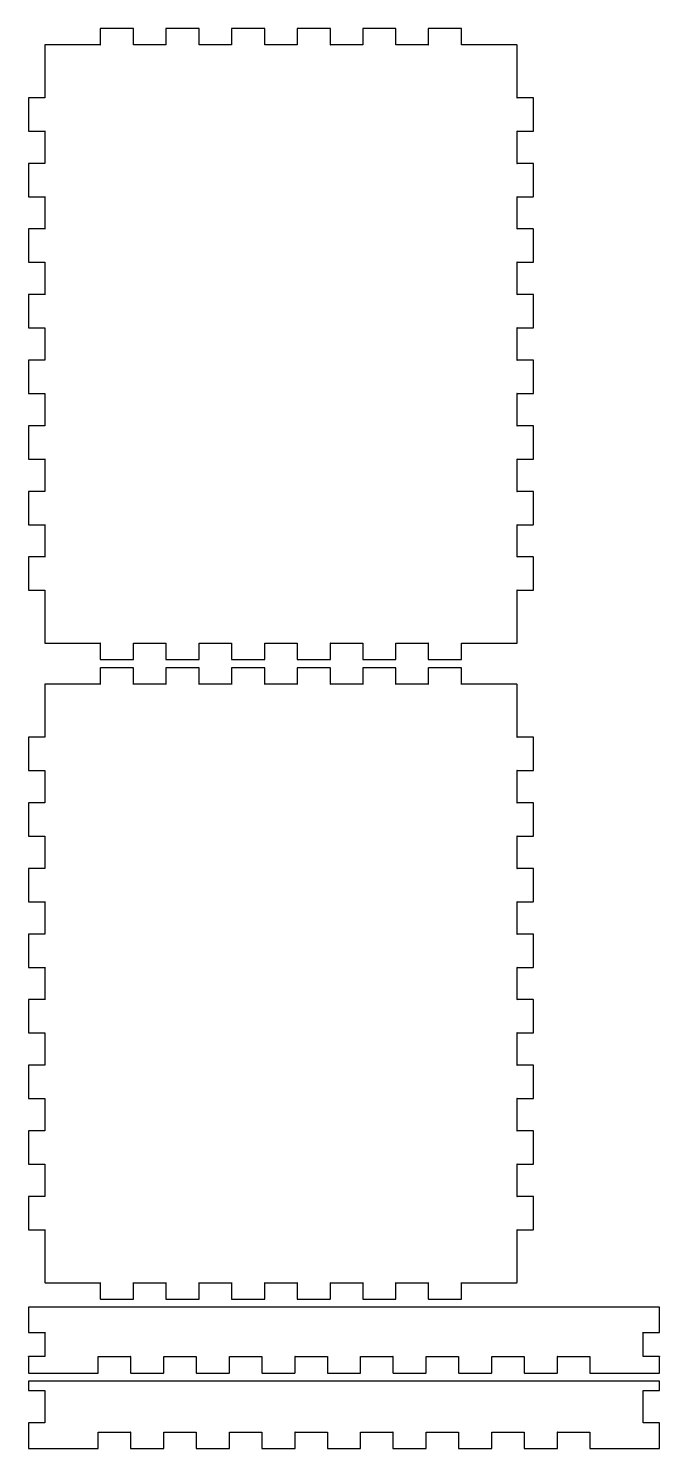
# Model space of a CAD drawing. Header units: millimetres. Extents: x 9 to 279, y 10 to 1234.
# Drawn here: x 29 to 279, y 671 to 1234 of the extents above; entities that cross this region are included whole.
import ezdxf

# ---------------------------------------------------------------- set-up
doc = ezdxf.new("R2010")
doc.units = ezdxf.units.MM
doc.layers.get('0').update_dxf_attribs({"linetype": 'CONTINUOUS'})

msp = doc.modelspace()

# ---------------------------------------------------------------- linework, layer by layer
at = {"color": 7}
for points in [[(57.623, 1233.95), (57.623, 1227.55), (35.723, 1227.55)], [(70.723, 1234.05), (57.723, 1234.05)], [(83.623, 1233.95), (83.623, 1227.55), (70.823, 1227.55), (70.823, 1233.95)], [(96.723, 1234.05), (83.723, 1234.05)], [(109.623, 1233.95), (109.623, 1227.55), (96.823, 1227.55), (96.823, 1233.95)], [(122.723, 1234.05), (109.723, 1234.05)], [(135.623, 1233.95), (135.623, 1227.55), (122.823, 1227.55), (122.823, 1233.95)], [(148.723, 1234.05), (135.723, 1234.05)], [(161.623, 1233.95), (161.623, 1227.55), (148.823, 1227.55), (148.823, 1233.95)], [(174.723, 1234.05), (161.723, 1234.05)], [(187.623, 1233.95), (187.623, 1227.55), (174.823, 1227.55), (174.823, 1233.95)], [(200.723, 1234.05), (187.723, 1234.05)], [(222.723, 1227.55), (200.823, 1227.55), (200.823, 1233.95)], [(35.623, 1227.45), (35.623, 1206.55), (29.223, 1206.55)], [(229.223, 1206.55), (222.823, 1206.55), (222.823, 1227.45)], [(29.123, 1206.45), (29.123, 1193.45)], [(229.323, 1193.45), (229.323, 1206.45)], [(29.223, 1193.35), (35.623, 1193.35), (35.623, 1180.55), (29.223, 1180.55)], [(229.223, 1180.55), (222.823, 1180.55), (222.823, 1193.35), (229.223, 1193.35)], [(29.123, 1180.45), (29.123, 1167.45)], [(229.323, 1167.45), (229.323, 1180.45)], [(29.223, 1167.35), (35.623, 1167.35), (35.623, 1154.55), (29.223, 1154.55)], [(229.223, 1154.55), (222.823, 1154.55), (222.823, 1167.35), (229.223, 1167.35)], [(29.123, 1154.45), (29.123, 1141.45)], [(229.323, 1141.45), (229.323, 1154.45)], [(29.223, 1141.35), (35.623, 1141.35), (35.623, 1128.55), (29.223, 1128.55)], [(229.223, 1128.55), (222.823, 1128.55), (222.823, 1141.35), (229.223, 1141.35)], [(29.123, 1128.45), (29.123, 1115.45)], [(229.323, 1115.45), (229.323, 1128.45)], [(29.223, 1115.35), (35.623, 1115.35), (35.623, 1102.55), (29.223, 1102.55)], [(229.223, 1102.55), (222.823, 1102.55), (222.823, 1115.35), (229.223, 1115.35)], [(29.123, 1102.45), (29.123, 1089.45)], [(229.323, 1089.45), (229.323, 1102.45)], [(29.223, 1089.35), (35.623, 1089.35), (35.623, 1076.55), (29.223, 1076.55)], [(229.223, 1076.55), (222.823, 1076.55), (222.823, 1089.35), (229.223, 1089.35)], [(29.123, 1076.45), (29.123, 1063.45)], [(229.323, 1063.45), (229.323, 1076.45)], [(29.223, 1063.35), (35.623, 1063.35), (35.623, 1050.55), (29.223, 1050.55)], [(229.223, 1050.55), (222.823, 1050.55), (222.823, 1063.35), (229.223, 1063.35)], [(29.123, 1050.45), (29.123, 1037.45)], [(229.323, 1037.45), (229.323, 1050.45)], [(29.223, 1037.35), (35.623, 1037.35), (35.623, 1024.55), (29.223, 1024.55)], [(229.223, 1024.55), (222.823, 1024.55), (222.823, 1037.35), (229.223, 1037.35)], [(29.123, 1024.45), (29.123, 1011.45)], [(229.323, 1011.45), (229.323, 1024.45)], [(29.223, 1011.35), (35.623, 1011.35), (35.623, 990.45)], [(222.823, 990.45), (222.823, 1011.35), (229.223, 1011.35)], [(35.723, 990.35), (57.623, 990.35), (57.623, 983.95)], [(70.823, 983.95), (70.823, 990.35), (83.623, 990.35), (83.623, 983.95)], [(96.823, 983.95), (96.823, 990.35), (109.623, 990.35), (109.623, 983.95)], [(122.823, 983.95), (122.823, 990.35), (135.623, 990.35), (135.623, 983.95)], [(148.823, 983.95), (148.823, 990.35), (161.623, 990.35), (161.623, 983.95)], [(174.823, 983.95), (174.823, 990.35), (187.623, 990.35), (187.623, 983.95)], [(200.823, 983.95), (200.823, 990.35), (222.723, 990.35)], [(57.623, 980.5), (57.623, 974.1), (35.723, 974.1)], [(57.723, 983.85), (70.723, 983.85)], [(70.723, 980.6), (57.723, 980.6)], [(83.623, 980.5), (83.623, 974.1), (70.823, 974.1), (70.823, 980.5)], [(83.723, 983.85), (96.723, 983.85)], [(96.723, 980.6), (83.723, 980.6)], [(109.623, 980.5), (109.623, 974.1), (96.823, 974.1), (96.823, 980.5)], [(109.723, 983.85), (122.723, 983.85)], [(122.723, 980.6), (109.723, 980.6)], [(135.623, 980.5), (135.623, 974.1), (122.823, 974.1), (122.823, 980.5)], [(135.723, 983.85), (148.723, 983.85)], [(148.723, 980.6), (135.723, 980.6)], [(161.623, 980.5), (161.623, 974.1), (148.823, 974.1), (148.823, 980.5)], [(161.723, 983.85), (174.723, 983.85)], [(174.723, 980.6), (161.723, 980.6)], [(187.623, 980.5), (187.623, 974.1), (174.823, 974.1), (174.823, 980.5)], [(187.723, 983.85), (200.723, 983.85)], [(200.723, 980.6), (187.723, 980.6)], [(222.723, 974.1), (200.823, 974.1), (200.823, 980.5)], [(35.623, 974), (35.623, 953.1), (29.223, 953.1)], [(229.223, 953.1), (222.823, 953.1), (222.823, 974)], [(29.123, 953), (29.123, 940)], [(229.323, 940), (229.323, 953)], [(29.223, 939.9), (35.623, 939.9), (35.623, 927.1), (29.223, 927.1)], [(229.223, 927.1), (222.823, 927.1), (222.823, 939.9), (229.223, 939.9)], [(29.123, 927), (29.123, 914)], [(229.323, 914), (229.323, 927)], [(29.223, 913.9), (35.623, 913.9), (35.623, 901.1), (29.223, 901.1)], [(229.223, 901.1), (222.823, 901.1), (222.823, 913.9), (229.223, 913.9)], [(29.123, 901), (29.123, 888)], [(229.323, 888), (229.323, 901)], [(29.223, 887.9), (35.623, 887.9), (35.623, 875.1), (29.223, 875.1)], [(229.223, 875.1), (222.823, 875.1), (222.823, 887.9), (229.223, 887.9)], [(29.123, 875), (29.123, 862)], [(229.323, 862), (229.323, 875)], [(29.223, 861.9), (35.623, 861.9), (35.623, 849.1), (29.223, 849.1)], [(229.223, 849.1), (222.823, 849.1), (222.823, 861.9), (229.223, 861.9)], [(29.123, 849), (29.123, 836)], [(229.323, 836), (229.323, 849)], [(29.223, 835.9), (35.623, 835.9), (35.623, 823.1), (29.223, 823.1)], [(229.223, 823.1), (222.823, 823.1), (222.823, 835.9), (229.223, 835.9)], [(29.123, 823), (29.123, 810)], [(229.323, 810), (229.323, 823)], [(29.223, 809.9), (35.623, 809.9), (35.623, 797.1), (29.223, 797.1)], [(229.223, 797.1), (222.823, 797.1), (222.823, 809.9), (229.223, 809.9)], [(29.123, 797), (29.123, 784)], [(229.323, 784), (229.323, 797)], [(29.223, 783.9), (35.623, 783.9), (35.623, 771.1), (29.223, 771.1)], [(229.223, 771.1), (222.823, 771.1), (222.823, 783.9), (229.223, 783.9)], [(29.123, 771), (29.123, 758)], [(229.323, 758), (229.323, 771)], [(29.223, 757.9), (35.623, 757.9), (35.623, 737)], [(222.823, 737), (222.823, 757.9), (229.223, 757.9)], [(35.723, 736.9), (57.623, 736.9), (57.623, 730.5)], [(70.823, 730.5), (70.823, 736.9), (83.623, 736.9), (83.623, 730.5)], [(96.823, 730.5), (96.823, 736.9), (109.623, 736.9), (109.623, 730.5)], [(122.823, 730.5), (122.823, 736.9), (135.623, 736.9), (135.623, 730.5)], [(148.823, 730.5), (148.823, 736.9), (161.623, 736.9), (161.623, 730.5)], [(174.823, 730.5), (174.823, 736.9), (187.623, 736.9), (187.623, 730.5)], [(200.823, 730.5), (200.823, 736.9), (222.723, 736.9)], [(29.123, 727.05), (29.123, 717.322)], [(279.223, 727.15), (29.223, 727.15)], [(57.723, 730.4), (70.723, 730.4)], [(83.723, 730.4), (96.723, 730.4)], [(109.723, 730.4), (122.723, 730.4)], [(135.723, 730.4), (148.723, 730.4)], [(161.723, 730.4), (174.723, 730.4)], [(187.723, 730.4), (200.723, 730.4)], [(279.323, 717.322), (279.323, 727.05)], [(29.223, 717.222), (35.623, 717.222), (35.623, 707.65), (29.223, 707.65)], [(279.223, 707.65), (272.823, 707.65), (272.823, 717.222), (279.223, 717.222)], [(29.123, 707.55), (29.123, 707.625), (29.123, 707.7), (29.123, 701.2)], [(56.823, 701.2), (56.823, 707.6), (69.623, 707.6), (69.623, 701.2)], [(82.823, 701.2), (82.823, 707.6), (95.623, 707.6), (95.623, 701.2)], [(108.823, 701.2), (108.823, 707.6), (121.623, 707.6), (121.623, 701.2)], [(134.823, 701.2), (134.823, 707.6), (147.623, 707.6), (147.623, 701.2)], [(160.823, 701.2), (160.823, 707.6), (173.623, 707.6), (173.623, 701.2)], [(186.823, 701.2), (186.823, 707.6), (199.623, 707.6), (199.623, 701.2)], [(212.823, 701.2), (212.823, 707.6), (225.623, 707.6), (225.623, 701.2)], [(238.823, 701.2), (238.823, 707.6), (251.623, 707.6), (251.623, 701.2)], [(279.323, 701.2), (279.323, 707.7), (279.323, 707.625), (279.323, 707.55)], [(29.223, 701.1), (35.723, 701.1), (35.723, 701.1)], [(35.723, 701.1), (56.723, 701.1)], [(69.723, 701.1), (82.723, 701.1)], [(95.723, 701.1), (108.723, 701.1)], [(121.723, 701.1), (134.723, 701.1)], [(147.723, 701.1), (160.723, 701.1)], [(173.723, 701.1), (186.723, 701.1)], [(199.723, 701.1), (212.723, 701.1)], [(225.723, 701.1), (238.723, 701.1)], [(251.723, 701.1), (272.723, 701.1), (279.223, 701.1)], [(29.123, 697.75), (29.123, 694.25)], [(279.223, 697.85), (272.723, 697.85), (35.723, 697.85), (29.223, 697.85)], [(29.223, 694.15), (35.623, 694.15), (35.623, 681.35), (29.223, 681.35)], [(279.223, 681.35), (272.823, 681.35), (272.823, 694.15), (279.223, 694.15)], [(279.323, 694.25), (279.323, 697.75)], [(29.123, 681.25), (29.123, 677.75), (29.123, 671.25)], [(279.323, 671.25), (279.323, 677.75), (279.323, 681.25)], [(56.823, 671.25), (56.823, 677.65), (69.623, 677.65), (69.623, 671.25)], [(82.823, 671.25), (82.823, 677.65), (95.623, 677.65), (95.623, 671.25)], [(108.823, 671.25), (108.823, 677.65), (121.623, 677.65), (121.623, 671.25)], [(134.823, 671.25), (134.823, 677.65), (147.623, 677.65), (147.623, 671.25)], [(160.823, 671.25), (160.823, 677.65), (173.623, 677.65), (173.623, 671.25)], [(186.823, 671.25), (186.823, 677.65), (199.623, 677.65), (199.623, 671.25)], [(212.823, 671.25), (212.823, 677.65), (225.623, 677.65), (225.623, 671.25)], [(238.823, 671.25), (238.823, 677.65), (251.623, 677.65), (251.623, 671.25)], [(29.223, 671.15), (35.723, 671.15), (35.723, 671.15)], [(35.723, 671.15), (56.723, 671.15)], [(69.723, 671.15), (82.723, 671.15)], [(95.723, 671.15), (108.723, 671.15)], [(121.723, 671.15), (134.723, 671.15)], [(147.723, 671.15), (160.723, 671.15)], [(173.723, 671.15), (186.723, 671.15)], [(199.723, 671.15), (212.723, 671.15)], [(225.723, 671.15), (238.723, 671.15)], [(251.723, 671.15), (272.723, 671.15), (279.223, 671.15)]]:
    msp.add_lwpolyline(points, dxfattribs=at)
for points in [[(35.723, 990.35)], [(35.723, 736.9)]]:
    msp.add_lwpolyline(points, close=True, dxfattribs=at)
for points in [[(57.723, 1234.05), (57.668, 1234.05), (57.623, 1234.005), (57.623, 1233.95)], [(70.823, 1233.95), (70.823, 1234.005), (70.779, 1234.05), (70.723, 1234.05)], [(83.723, 1234.05), (83.668, 1234.05), (83.623, 1234.005), (83.623, 1233.95)], [(96.823, 1233.95), (96.823, 1234.005), (96.779, 1234.05), (96.723, 1234.05)], [(109.723, 1234.05), (109.668, 1234.05), (109.623, 1234.005), (109.623, 1233.95)], [(122.823, 1233.95), (122.823, 1234.005), (122.779, 1234.05), (122.723, 1234.05)], [(135.723, 1234.05), (135.668, 1234.05), (135.623, 1234.005), (135.623, 1233.95)], [(148.823, 1233.95), (148.823, 1234.005), (148.779, 1234.05), (148.723, 1234.05)], [(161.723, 1234.05), (161.668, 1234.05), (161.623, 1234.005), (161.623, 1233.95)], [(174.823, 1233.95), (174.823, 1234.005), (174.779, 1234.05), (174.723, 1234.05)], [(187.723, 1234.05), (187.668, 1234.05), (187.623, 1234.005), (187.623, 1233.95)], [(200.823, 1233.95), (200.823, 1234.005), (200.779, 1234.05), (200.723, 1234.05)], [(35.723, 1227.55), (35.668, 1227.55), (35.623, 1227.505), (35.623, 1227.45)], [(57.623, 1227.55), (57.623, 1227.45), (57.723, 1227.55), (57.623, 1227.55)], [(70.823, 1227.55), (70.723, 1227.55), (70.823, 1227.45), (70.823, 1227.55)], [(83.623, 1227.55), (83.623, 1227.45), (83.723, 1227.55), (83.623, 1227.55)], [(96.823, 1227.55), (96.723, 1227.55), (96.823, 1227.45), (96.823, 1227.55)], [(109.623, 1227.55), (109.623, 1227.45), (109.723, 1227.55), (109.623, 1227.55)], [(122.823, 1227.55), (122.723, 1227.55), (122.823, 1227.45), (122.823, 1227.55)], [(135.623, 1227.55), (135.623, 1227.45), (135.723, 1227.55), (135.623, 1227.55)], [(148.823, 1227.55), (148.723, 1227.55), (148.823, 1227.45), (148.823, 1227.55)], [(161.623, 1227.55), (161.623, 1227.45), (161.723, 1227.55), (161.623, 1227.55)], [(174.823, 1227.55), (174.723, 1227.55), (174.823, 1227.45), (174.823, 1227.55)], [(187.623, 1227.55), (187.623, 1227.45), (187.723, 1227.55), (187.623, 1227.55)], [(200.823, 1227.55), (200.723, 1227.55), (200.823, 1227.45), (200.823, 1227.55)], [(222.823, 1227.45), (222.823, 1227.505), (222.779, 1227.55), (222.723, 1227.55)], [(29.223, 1206.55), (29.168, 1206.55), (29.123, 1206.505), (29.123, 1206.45)], [(35.623, 1206.55), (35.623, 1206.45), (35.723, 1206.55), (35.623, 1206.55)], [(222.823, 1206.55), (222.723, 1206.55), (222.823, 1206.45), (222.823, 1206.55)], [(229.323, 1206.45), (229.323, 1206.505), (229.279, 1206.55), (229.223, 1206.55)], [(29.123, 1193.45), (29.123, 1193.395), (29.168, 1193.35), (29.223, 1193.35)], [(35.623, 1193.35), (35.723, 1193.35), (35.623, 1193.45), (35.623, 1193.35)], [(222.823, 1193.35), (222.823, 1193.45), (222.723, 1193.35), (222.823, 1193.35)], [(229.223, 1193.35), (229.279, 1193.35), (229.323, 1193.395), (229.323, 1193.45)], [(29.223, 1180.55), (29.168, 1180.55), (29.123, 1180.505), (29.123, 1180.45)], [(35.623, 1180.55), (35.623, 1180.45), (35.723, 1180.55), (35.623, 1180.55)], [(222.823, 1180.55), (222.723, 1180.55), (222.823, 1180.45), (222.823, 1180.55)], [(229.323, 1180.45), (229.323, 1180.505), (229.279, 1180.55), (229.223, 1180.55)], [(29.123, 1167.45), (29.123, 1167.395), (29.168, 1167.35), (29.223, 1167.35)], [(35.623, 1167.35), (35.723, 1167.35), (35.623, 1167.45), (35.623, 1167.35)], [(222.823, 1167.35), (222.823, 1167.45), (222.723, 1167.35), (222.823, 1167.35)], [(229.223, 1167.35), (229.279, 1167.35), (229.323, 1167.395), (229.323, 1167.45)], [(29.223, 1154.55), (29.168, 1154.55), (29.123, 1154.505), (29.123, 1154.45)], [(35.623, 1154.55), (35.623, 1154.45), (35.723, 1154.55), (35.623, 1154.55)], [(222.823, 1154.55), (222.723, 1154.55), (222.823, 1154.45), (222.823, 1154.55)], [(229.323, 1154.45), (229.323, 1154.505), (229.279, 1154.55), (229.223, 1154.55)], [(29.123, 1141.45), (29.123, 1141.395), (29.168, 1141.35), (29.223, 1141.35)], [(35.623, 1141.35), (35.723, 1141.35), (35.623, 1141.45), (35.623, 1141.35)], [(222.823, 1141.35), (222.823, 1141.45), (222.723, 1141.35), (222.823, 1141.35)], [(229.223, 1141.35), (229.279, 1141.35), (229.323, 1141.395), (229.323, 1141.45)], [(29.223, 1128.55), (29.168, 1128.55), (29.123, 1128.505), (29.123, 1128.45)], [(35.623, 1128.55), (35.623, 1128.45), (35.723, 1128.55), (35.623, 1128.55)], [(222.823, 1128.55), (222.723, 1128.55), (222.823, 1128.45), (222.823, 1128.55)], [(229.323, 1128.45), (229.323, 1128.505), (229.279, 1128.55), (229.223, 1128.55)], [(29.123, 1115.45), (29.123, 1115.395), (29.168, 1115.35), (29.223, 1115.35)], [(35.623, 1115.35), (35.723, 1115.35), (35.623, 1115.45), (35.623, 1115.35)], [(222.823, 1115.35), (222.823, 1115.45), (222.723, 1115.35), (222.823, 1115.35)], [(229.223, 1115.35), (229.279, 1115.35), (229.323, 1115.395), (229.323, 1115.45)], [(29.223, 1102.55), (29.168, 1102.55), (29.123, 1102.505), (29.123, 1102.45)], [(35.623, 1102.55), (35.623, 1102.45), (35.723, 1102.55), (35.623, 1102.55)], [(222.823, 1102.55), (222.723, 1102.55), (222.823, 1102.45), (222.823, 1102.55)], [(229.323, 1102.45), (229.323, 1102.505), (229.279, 1102.55), (229.223, 1102.55)], [(29.123, 1089.45), (29.123, 1089.395), (29.168, 1089.35), (29.223, 1089.35)], [(35.623, 1089.35), (35.723, 1089.35), (35.623, 1089.45), (35.623, 1089.35)], [(222.823, 1089.35), (222.823, 1089.45), (222.723, 1089.35), (222.823, 1089.35)], [(229.223, 1089.35), (229.279, 1089.35), (229.323, 1089.395), (229.323, 1089.45)], [(29.223, 1076.55), (29.168, 1076.55), (29.123, 1076.505), (29.123, 1076.45)], [(35.623, 1076.55), (35.623, 1076.45), (35.723, 1076.55), (35.623, 1076.55)], [(222.823, 1076.55), (222.723, 1076.55), (222.823, 1076.45), (222.823, 1076.55)], [(229.323, 1076.45), (229.323, 1076.505), (229.279, 1076.55), (229.223, 1076.55)], [(29.123, 1063.45), (29.123, 1063.395), (29.168, 1063.35), (29.223, 1063.35)], [(35.623, 1063.35), (35.723, 1063.35), (35.623, 1063.45), (35.623, 1063.35)], [(222.823, 1063.35), (222.823, 1063.45), (222.723, 1063.35), (222.823, 1063.35)], [(229.223, 1063.35), (229.279, 1063.35), (229.323, 1063.395), (229.323, 1063.45)], [(29.223, 1050.55), (29.168, 1050.55), (29.123, 1050.505), (29.123, 1050.45)], [(35.623, 1050.55), (35.623, 1050.45), (35.723, 1050.55), (35.623, 1050.55)], [(222.823, 1050.55), (222.723, 1050.55), (222.823, 1050.45), (222.823, 1050.55)], [(229.323, 1050.45), (229.323, 1050.505), (229.279, 1050.55), (229.223, 1050.55)], [(29.123, 1037.45), (29.123, 1037.395), (29.168, 1037.35), (29.223, 1037.35)], [(35.623, 1037.35), (35.723, 1037.35), (35.623, 1037.45), (35.623, 1037.35)], [(222.823, 1037.35), (222.823, 1037.45), (222.723, 1037.35), (222.823, 1037.35)], [(229.223, 1037.35), (229.279, 1037.35), (229.323, 1037.395), (229.323, 1037.45)], [(29.223, 1024.55), (29.168, 1024.55), (29.123, 1024.505), (29.123, 1024.45)], [(35.623, 1024.55), (35.623, 1024.45), (35.723, 1024.55), (35.623, 1024.55)], [(222.823, 1024.55), (222.723, 1024.55), (222.823, 1024.45), (222.823, 1024.55)], [(229.323, 1024.45), (229.323, 1024.505), (229.279, 1024.55), (229.223, 1024.55)], [(29.123, 1011.45), (29.123, 1011.395), (29.168, 1011.35), (29.223, 1011.35)], [(35.623, 1011.35), (35.723, 1011.35), (35.623, 1011.45), (35.623, 1011.35)], [(222.823, 1011.35), (222.823, 1011.45), (222.723, 1011.35), (222.823, 1011.35)], [(229.223, 1011.35), (229.279, 1011.35), (229.323, 1011.395), (229.323, 1011.45)], [(35.623, 990.45), (35.623, 990.395), (35.668, 990.35), (35.723, 990.35)], [(57.623, 990.35), (57.723, 990.35), (57.623, 990.45), (57.623, 990.35)], [(70.823, 990.35), (70.823, 990.45), (70.723, 990.35), (70.823, 990.35)], [(83.623, 990.35), (83.723, 990.35), (83.623, 990.45), (83.623, 990.35)], [(96.823, 990.35), (96.823, 990.45), (96.723, 990.35), (96.823, 990.35)], [(109.623, 990.35), (109.723, 990.35), (109.623, 990.45), (109.623, 990.35)], [(122.823, 990.35), (122.823, 990.45), (122.723, 990.35), (122.823, 990.35)], [(135.623, 990.35), (135.723, 990.35), (135.623, 990.45), (135.623, 990.35)], [(148.823, 990.35), (148.823, 990.45), (148.723, 990.35), (148.823, 990.35)], [(161.623, 990.35), (161.723, 990.35), (161.623, 990.45), (161.623, 990.35)], [(174.823, 990.35), (174.823, 990.45), (174.723, 990.35), (174.823, 990.35)], [(187.623, 990.35), (187.723, 990.35), (187.623, 990.45), (187.623, 990.35)], [(200.823, 990.35), (200.823, 990.45), (200.723, 990.35), (200.823, 990.35)], [(222.723, 990.35), (222.779, 990.35), (222.823, 990.395), (222.823, 990.45)], [(57.623, 983.95), (57.623, 983.895), (57.668, 983.85), (57.723, 983.85)], [(57.723, 980.6), (57.668, 980.6), (57.623, 980.555), (57.623, 980.5)], [(70.723, 983.85), (70.779, 983.85), (70.823, 983.895), (70.823, 983.95)], [(70.823, 980.5), (70.823, 980.555), (70.779, 980.6), (70.723, 980.6)], [(83.623, 983.95), (83.623, 983.895), (83.668, 983.85), (83.723, 983.85)], [(83.723, 980.6), (83.668, 980.6), (83.623, 980.555), (83.623, 980.5)], [(96.723, 983.85), (96.779, 983.85), (96.823, 983.895), (96.823, 983.95)], [(96.823, 980.5), (96.823, 980.555), (96.779, 980.6), (96.723, 980.6)], [(109.623, 983.95), (109.623, 983.895), (109.668, 983.85), (109.723, 983.85)], [(109.723, 980.6), (109.668, 980.6), (109.623, 980.555), (109.623, 980.5)], [(122.723, 983.85), (122.779, 983.85), (122.823, 983.895), (122.823, 983.95)], [(122.823, 980.5), (122.823, 980.555), (122.779, 980.6), (122.723, 980.6)], [(135.623, 983.95), (135.623, 983.895), (135.668, 983.85), (135.723, 983.85)], [(135.723, 980.6), (135.668, 980.6), (135.623, 980.555), (135.623, 980.5)], [(148.723, 983.85), (148.779, 983.85), (148.823, 983.895), (148.823, 983.95)], [(148.823, 980.5), (148.823, 980.555), (148.779, 980.6), (148.723, 980.6)], [(161.623, 983.95), (161.623, 983.895), (161.668, 983.85), (161.723, 983.85)], [(161.723, 980.6), (161.668, 980.6), (161.623, 980.555), (161.623, 980.5)], [(174.723, 983.85), (174.779, 983.85), (174.823, 983.895), (174.823, 983.95)], [(174.823, 980.5), (174.823, 980.555), (174.779, 980.6), (174.723, 980.6)], [(187.623, 983.95), (187.623, 983.895), (187.668, 983.85), (187.723, 983.85)], [(187.723, 980.6), (187.668, 980.6), (187.623, 980.555), (187.623, 980.5)], [(200.723, 983.85), (200.779, 983.85), (200.823, 983.895), (200.823, 983.95)], [(200.823, 980.5), (200.823, 980.555), (200.779, 980.6), (200.723, 980.6)], [(35.723, 974.1), (35.668, 974.1), (35.623, 974.055), (35.623, 974)], [(57.623, 974.1), (57.623, 974), (57.723, 974.1), (57.623, 974.1)], [(70.823, 974.1), (70.723, 974.1), (70.823, 974), (70.823, 974.1)], [(83.623, 974.1), (83.623, 974), (83.723, 974.1), (83.623, 974.1)], [(96.823, 974.1), (96.723, 974.1), (96.823, 974), (96.823, 974.1)], [(109.623, 974.1), (109.623, 974), (109.723, 974.1), (109.623, 974.1)], [(122.823, 974.1), (122.723, 974.1), (122.823, 974), (122.823, 974.1)], [(135.623, 974.1), (135.623, 974), (135.723, 974.1), (135.623, 974.1)], [(148.823, 974.1), (148.723, 974.1), (148.823, 974), (148.823, 974.1)], [(161.623, 974.1), (161.623, 974), (161.723, 974.1), (161.623, 974.1)], [(174.823, 974.1), (174.723, 974.1), (174.823, 974), (174.823, 974.1)], [(187.623, 974.1), (187.623, 974), (187.723, 974.1), (187.623, 974.1)], [(200.823, 974.1), (200.723, 974.1), (200.823, 974), (200.823, 974.1)], [(222.823, 974), (222.823, 974.055), (222.779, 974.1), (222.723, 974.1)], [(29.223, 953.1), (29.168, 953.1), (29.123, 953.055), (29.123, 953)], [(35.623, 953.1), (35.623, 953), (35.723, 953.1), (35.623, 953.1)], [(222.823, 953.1), (222.723, 953.1), (222.823, 953), (222.823, 953.1)], [(229.323, 953), (229.323, 953.055), (229.279, 953.1), (229.223, 953.1)], [(29.123, 940), (29.123, 939.945), (29.168, 939.9), (29.223, 939.9)], [(35.623, 939.9), (35.723, 939.9), (35.623, 940), (35.623, 939.9)], [(222.823, 939.9), (222.823, 940), (222.723, 939.9), (222.823, 939.9)], [(229.223, 939.9), (229.279, 939.9), (229.323, 939.945), (229.323, 940)], [(29.223, 927.1), (29.168, 927.1), (29.123, 927.055), (29.123, 927)], [(35.623, 927.1), (35.623, 927), (35.723, 927.1), (35.623, 927.1)], [(222.823, 927.1), (222.723, 927.1), (222.823, 927), (222.823, 927.1)], [(229.323, 927), (229.323, 927.055), (229.279, 927.1), (229.223, 927.1)], [(29.123, 914), (29.123, 913.945), (29.168, 913.9), (29.223, 913.9)], [(35.623, 913.9), (35.723, 913.9), (35.623, 914), (35.623, 913.9)], [(222.823, 913.9), (222.823, 914), (222.723, 913.9), (222.823, 913.9)], [(229.223, 913.9), (229.279, 913.9), (229.323, 913.945), (229.323, 914)], [(29.223, 901.1), (29.168, 901.1), (29.123, 901.055), (29.123, 901)], [(35.623, 901.1), (35.623, 901), (35.723, 901.1), (35.623, 901.1)], [(222.823, 901.1), (222.723, 901.1), (222.823, 901), (222.823, 901.1)], [(229.323, 901), (229.323, 901.055), (229.279, 901.1), (229.223, 901.1)], [(29.123, 888), (29.123, 887.945), (29.168, 887.9), (29.223, 887.9)], [(35.623, 887.9), (35.723, 887.9), (35.623, 888), (35.623, 887.9)], [(222.823, 887.9), (222.823, 888), (222.723, 887.9), (222.823, 887.9)], [(229.223, 887.9), (229.279, 887.9), (229.323, 887.945), (229.323, 888)], [(29.223, 875.1), (29.168, 875.1), (29.123, 875.055), (29.123, 875)], [(35.623, 875.1), (35.623, 875), (35.723, 875.1), (35.623, 875.1)], [(222.823, 875.1), (222.723, 875.1), (222.823, 875), (222.823, 875.1)], [(229.323, 875), (229.323, 875.055), (229.279, 875.1), (229.223, 875.1)], [(29.123, 862), (29.123, 861.945), (29.168, 861.9), (29.223, 861.9)], [(35.623, 861.9), (35.723, 861.9), (35.623, 862), (35.623, 861.9)], [(222.823, 861.9), (222.823, 862), (222.723, 861.9), (222.823, 861.9)], [(229.223, 861.9), (229.279, 861.9), (229.323, 861.945), (229.323, 862)], [(29.223, 849.1), (29.168, 849.1), (29.123, 849.055), (29.123, 849)], [(35.623, 849.1), (35.623, 849), (35.723, 849.1), (35.623, 849.1)], [(222.823, 849.1), (222.723, 849.1), (222.823, 849), (222.823, 849.1)], [(229.323, 849), (229.323, 849.055), (229.279, 849.1), (229.223, 849.1)], [(29.123, 836), (29.123, 835.945), (29.168, 835.9), (29.223, 835.9)], [(35.623, 835.9), (35.723, 835.9), (35.623, 836), (35.623, 835.9)], [(222.823, 835.9), (222.823, 836), (222.723, 835.9), (222.823, 835.9)], [(229.223, 835.9), (229.279, 835.9), (229.323, 835.945), (229.323, 836)], [(29.223, 823.1), (29.168, 823.1), (29.123, 823.055), (29.123, 823)], [(35.623, 823.1), (35.623, 823), (35.723, 823.1), (35.623, 823.1)], [(222.823, 823.1), (222.723, 823.1), (222.823, 823), (222.823, 823.1)], [(229.323, 823), (229.323, 823.055), (229.279, 823.1), (229.223, 823.1)], [(29.123, 810), (29.123, 809.945), (29.168, 809.9), (29.223, 809.9)], [(35.623, 809.9), (35.723, 809.9), (35.623, 810), (35.623, 809.9)], [(222.823, 809.9), (222.823, 810), (222.723, 809.9), (222.823, 809.9)], [(229.223, 809.9), (229.279, 809.9), (229.323, 809.945), (229.323, 810)], [(29.223, 797.1), (29.168, 797.1), (29.123, 797.055), (29.123, 797)], [(35.623, 797.1), (35.623, 797), (35.723, 797.1), (35.623, 797.1)], [(222.823, 797.1), (222.723, 797.1), (222.823, 797), (222.823, 797.1)], [(229.323, 797), (229.323, 797.055), (229.279, 797.1), (229.223, 797.1)], [(29.123, 784), (29.123, 783.945), (29.168, 783.9), (29.223, 783.9)], [(35.623, 783.9), (35.723, 783.9), (35.623, 784), (35.623, 783.9)], [(222.823, 783.9), (222.823, 784), (222.723, 783.9), (222.823, 783.9)], [(229.223, 783.9), (229.279, 783.9), (229.323, 783.945), (229.323, 784)], [(29.223, 771.1), (29.168, 771.1), (29.123, 771.055), (29.123, 771)], [(35.623, 771.1), (35.623, 771), (35.723, 771.1), (35.623, 771.1)], [(222.823, 771.1), (222.723, 771.1), (222.823, 771), (222.823, 771.1)], [(229.323, 771), (229.323, 771.055), (229.279, 771.1), (229.223, 771.1)], [(29.123, 758), (29.123, 757.945), (29.168, 757.9), (29.223, 757.9)], [(35.623, 757.9), (35.723, 757.9), (35.623, 758), (35.623, 757.9)], [(222.823, 757.9), (222.823, 758), (222.723, 757.9), (222.823, 757.9)], [(229.223, 757.9), (229.279, 757.9), (229.323, 757.945), (229.323, 758)], [(35.623, 737), (35.623, 736.945), (35.668, 736.9), (35.723, 736.9)], [(57.623, 736.9), (57.723, 736.9), (57.623, 737), (57.623, 736.9)], [(70.823, 736.9), (70.823, 737), (70.723, 736.9), (70.823, 736.9)], [(83.623, 736.9), (83.723, 736.9), (83.623, 737), (83.623, 736.9)], [(96.823, 736.9), (96.823, 737), (96.723, 736.9), (96.823, 736.9)], [(109.623, 736.9), (109.723, 736.9), (109.623, 737), (109.623, 736.9)], [(122.823, 736.9), (122.823, 737), (122.723, 736.9), (122.823, 736.9)], [(135.623, 736.9), (135.723, 736.9), (135.623, 737), (135.623, 736.9)], [(148.823, 736.9), (148.823, 737), (148.723, 736.9), (148.823, 736.9)], [(161.623, 736.9), (161.723, 736.9), (161.623, 737), (161.623, 736.9)], [(174.823, 736.9), (174.823, 737), (174.723, 736.9), (174.823, 736.9)], [(187.623, 736.9), (187.723, 736.9), (187.623, 737), (187.623, 736.9)], [(200.823, 736.9), (200.823, 737), (200.723, 736.9), (200.823, 736.9)], [(222.723, 736.9), (222.779, 736.9), (222.823, 736.945), (222.823, 737)], [(29.223, 727.15), (29.168, 727.15), (29.123, 727.105), (29.123, 727.05)], [(57.623, 730.5), (57.623, 730.445), (57.668, 730.4), (57.723, 730.4)], [(70.723, 730.4), (70.779, 730.4), (70.823, 730.445), (70.823, 730.5)], [(83.623, 730.5), (83.623, 730.445), (83.668, 730.4), (83.723, 730.4)], [(96.723, 730.4), (96.779, 730.4), (96.823, 730.445), (96.823, 730.5)], [(109.623, 730.5), (109.623, 730.445), (109.668, 730.4), (109.723, 730.4)], [(122.723, 730.4), (122.779, 730.4), (122.823, 730.445), (122.823, 730.5)], [(135.623, 730.5), (135.623, 730.445), (135.668, 730.4), (135.723, 730.4)], [(148.723, 730.4), (148.779, 730.4), (148.823, 730.445), (148.823, 730.5)], [(161.623, 730.5), (161.623, 730.445), (161.668, 730.4), (161.723, 730.4)], [(174.723, 730.4), (174.779, 730.4), (174.823, 730.445), (174.823, 730.5)], [(187.623, 730.5), (187.623, 730.445), (187.668, 730.4), (187.723, 730.4)], [(200.723, 730.4), (200.779, 730.4), (200.823, 730.445), (200.823, 730.5)], [(279.323, 727.05), (279.323, 727.105), (279.279, 727.15), (279.223, 727.15)], [(29.123, 717.322), (29.123, 717.266), (29.168, 717.222), (29.223, 717.222)], [(35.623, 717.222), (35.723, 717.222), (35.623, 717.322), (35.623, 717.222)], [(272.823, 717.222), (272.823, 717.322), (272.723, 717.222), (272.823, 717.222)], [(279.223, 717.222), (279.279, 717.222), (279.323, 717.266), (279.323, 717.322)], [(29.223, 707.65), (29.168, 707.65), (29.123, 707.605), (29.123, 707.55)], [(35.623, 707.65), (35.623, 707.55), (35.723, 707.65), (35.623, 707.65)], [(56.823, 707.6), (56.823, 707.7), (56.723, 707.6), (56.823, 707.6)], [(69.623, 707.6), (69.723, 707.6), (69.623, 707.7), (69.623, 707.6)], [(82.823, 707.6), (82.823, 707.7), (82.723, 707.6), (82.823, 707.6)], [(95.623, 707.6), (95.723, 707.6), (95.623, 707.7), (95.623, 707.6)], [(108.823, 707.6), (108.823, 707.7), (108.723, 707.6), (108.823, 707.6)], [(121.623, 707.6), (121.723, 707.6), (121.623, 707.7), (121.623, 707.6)], [(134.823, 707.6), (134.823, 707.7), (134.723, 707.6), (134.823, 707.6)], [(147.623, 707.6), (147.723, 707.6), (147.623, 707.7), (147.623, 707.6)], [(160.823, 707.6), (160.823, 707.7), (160.723, 707.6), (160.823, 707.6)], [(173.623, 707.6), (173.723, 707.6), (173.623, 707.7), (173.623, 707.6)], [(186.823, 707.6), (186.823, 707.7), (186.723, 707.6), (186.823, 707.6)], [(199.623, 707.6), (199.723, 707.6), (199.623, 707.7), (199.623, 707.6)], [(212.823, 707.6), (212.823, 707.7), (212.723, 707.6), (212.823, 707.6)], [(225.623, 707.6), (225.723, 707.6), (225.623, 707.7), (225.623, 707.6)], [(238.823, 707.6), (238.823, 707.7), (238.723, 707.6), (238.823, 707.6)], [(251.623, 707.6), (251.723, 707.6), (251.623, 707.7), (251.623, 707.6)], [(272.823, 707.65), (272.723, 707.65), (272.823, 707.55), (272.823, 707.65)], [(279.323, 707.55), (279.323, 707.605), (279.279, 707.65), (279.223, 707.65)], [(29.123, 701.2), (29.123, 701.145), (29.168, 701.1), (29.223, 701.1)], [(56.723, 701.1), (56.779, 701.1), (56.823, 701.145), (56.823, 701.2)], [(69.623, 701.2), (69.623, 701.145), (69.668, 701.1), (69.723, 701.1)], [(82.723, 701.1), (82.779, 701.1), (82.823, 701.145), (82.823, 701.2)], [(95.623, 701.2), (95.623, 701.145), (95.668, 701.1), (95.723, 701.1)], [(108.723, 701.1), (108.779, 701.1), (108.823, 701.145), (108.823, 701.2)], [(121.623, 701.2), (121.623, 701.145), (121.668, 701.1), (121.723, 701.1)], [(134.723, 701.1), (134.779, 701.1), (134.823, 701.145), (134.823, 701.2)], [(147.623, 701.2), (147.623, 701.145), (147.668, 701.1), (147.723, 701.1)], [(160.723, 701.1), (160.779, 701.1), (160.823, 701.145), (160.823, 701.2)], [(173.623, 701.2), (173.623, 701.145), (173.668, 701.1), (173.723, 701.1)], [(186.723, 701.1), (186.779, 701.1), (186.823, 701.145), (186.823, 701.2)], [(199.623, 701.2), (199.623, 701.145), (199.668, 701.1), (199.723, 701.1)], [(212.723, 701.1), (212.779, 701.1), (212.823, 701.145), (212.823, 701.2)], [(225.623, 701.2), (225.623, 701.145), (225.668, 701.1), (225.723, 701.1)], [(238.723, 701.1), (238.779, 701.1), (238.823, 701.145), (238.823, 701.2)], [(251.623, 701.2), (251.623, 701.145), (251.668, 701.1), (251.723, 701.1)], [(279.223, 701.1), (279.279, 701.1), (279.323, 701.145), (279.323, 701.2)], [(29.223, 697.85), (29.168, 697.85), (29.123, 697.805), (29.123, 697.75)], [(29.123, 694.25), (29.123, 694.195), (29.168, 694.15), (29.223, 694.15)], [(35.623, 694.15), (35.723, 694.15), (35.623, 694.25), (35.623, 694.15)], [(272.823, 694.15), (272.823, 694.25), (272.723, 694.15), (272.823, 694.15)], [(279.323, 697.75), (279.323, 697.805), (279.279, 697.85), (279.223, 697.85)], [(279.223, 694.15), (279.279, 694.15), (279.323, 694.195), (279.323, 694.25)], [(29.223, 681.35), (29.168, 681.35), (29.123, 681.305), (29.123, 681.25)], [(35.623, 681.35), (35.623, 681.25), (35.723, 681.35), (35.623, 681.35)], [(272.823, 681.35), (272.723, 681.35), (272.823, 681.25), (272.823, 681.35)], [(279.323, 681.25), (279.323, 681.305), (279.279, 681.35), (279.223, 681.35)], [(56.823, 677.65), (56.823, 677.75), (56.723, 677.65), (56.823, 677.65)], [(69.623, 677.65), (69.723, 677.65), (69.623, 677.75), (69.623, 677.65)], [(82.823, 677.65), (82.823, 677.75), (82.723, 677.65), (82.823, 677.65)], [(95.623, 677.65), (95.723, 677.65), (95.623, 677.75), (95.623, 677.65)], [(108.823, 677.65), (108.823, 677.75), (108.723, 677.65), (108.823, 677.65)], [(121.623, 677.65), (121.723, 677.65), (121.623, 677.75), (121.623, 677.65)], [(134.823, 677.65), (134.823, 677.75), (134.723, 677.65), (134.823, 677.65)], [(147.623, 677.65), (147.723, 677.65), (147.623, 677.75), (147.623, 677.65)], [(160.823, 677.65), (160.823, 677.75), (160.723, 677.65), (160.823, 677.65)], [(173.623, 677.65), (173.723, 677.65), (173.623, 677.75), (173.623, 677.65)], [(186.823, 677.65), (186.823, 677.75), (186.723, 677.65), (186.823, 677.65)], [(199.623, 677.65), (199.723, 677.65), (199.623, 677.75), (199.623, 677.65)], [(212.823, 677.65), (212.823, 677.75), (212.723, 677.65), (212.823, 677.65)], [(225.623, 677.65), (225.723, 677.65), (225.623, 677.75), (225.623, 677.65)], [(238.823, 677.65), (238.823, 677.75), (238.723, 677.65), (238.823, 677.65)], [(251.623, 677.65), (251.723, 677.65), (251.623, 677.75), (251.623, 677.65)], [(29.123, 671.25), (29.123, 671.195), (29.168, 671.15), (29.223, 671.15)], [(56.723, 671.15), (56.779, 671.15), (56.823, 671.195), (56.823, 671.25)], [(69.623, 671.25), (69.623, 671.195), (69.668, 671.15), (69.723, 671.15)], [(82.723, 671.15), (82.779, 671.15), (82.823, 671.195), (82.823, 671.25)], [(95.623, 671.25), (95.623, 671.195), (95.668, 671.15), (95.723, 671.15)], [(108.723, 671.15), (108.779, 671.15), (108.823, 671.195), (108.823, 671.25)], [(121.623, 671.25), (121.623, 671.195), (121.668, 671.15), (121.723, 671.15)], [(134.723, 671.15), (134.779, 671.15), (134.823, 671.195), (134.823, 671.25)], [(147.623, 671.25), (147.623, 671.195), (147.668, 671.15), (147.723, 671.15)], [(160.723, 671.15), (160.779, 671.15), (160.823, 671.195), (160.823, 671.25)], [(173.623, 671.25), (173.623, 671.195), (173.668, 671.15), (173.723, 671.15)], [(186.723, 671.15), (186.779, 671.15), (186.823, 671.195), (186.823, 671.25)], [(199.623, 671.25), (199.623, 671.195), (199.668, 671.15), (199.723, 671.15)], [(212.723, 671.15), (212.779, 671.15), (212.823, 671.195), (212.823, 671.25)], [(225.623, 671.25), (225.623, 671.195), (225.668, 671.15), (225.723, 671.15)], [(238.723, 671.15), (238.779, 671.15), (238.823, 671.195), (238.823, 671.25)], [(251.623, 671.25), (251.623, 671.195), (251.668, 671.15), (251.723, 671.15)], [(279.223, 671.15), (279.279, 671.15), (279.323, 671.195), (279.323, 671.25)]]:
    msp.add_open_spline(points, degree=3, dxfattribs=at)

doc.saveas('drawing.dxf')
